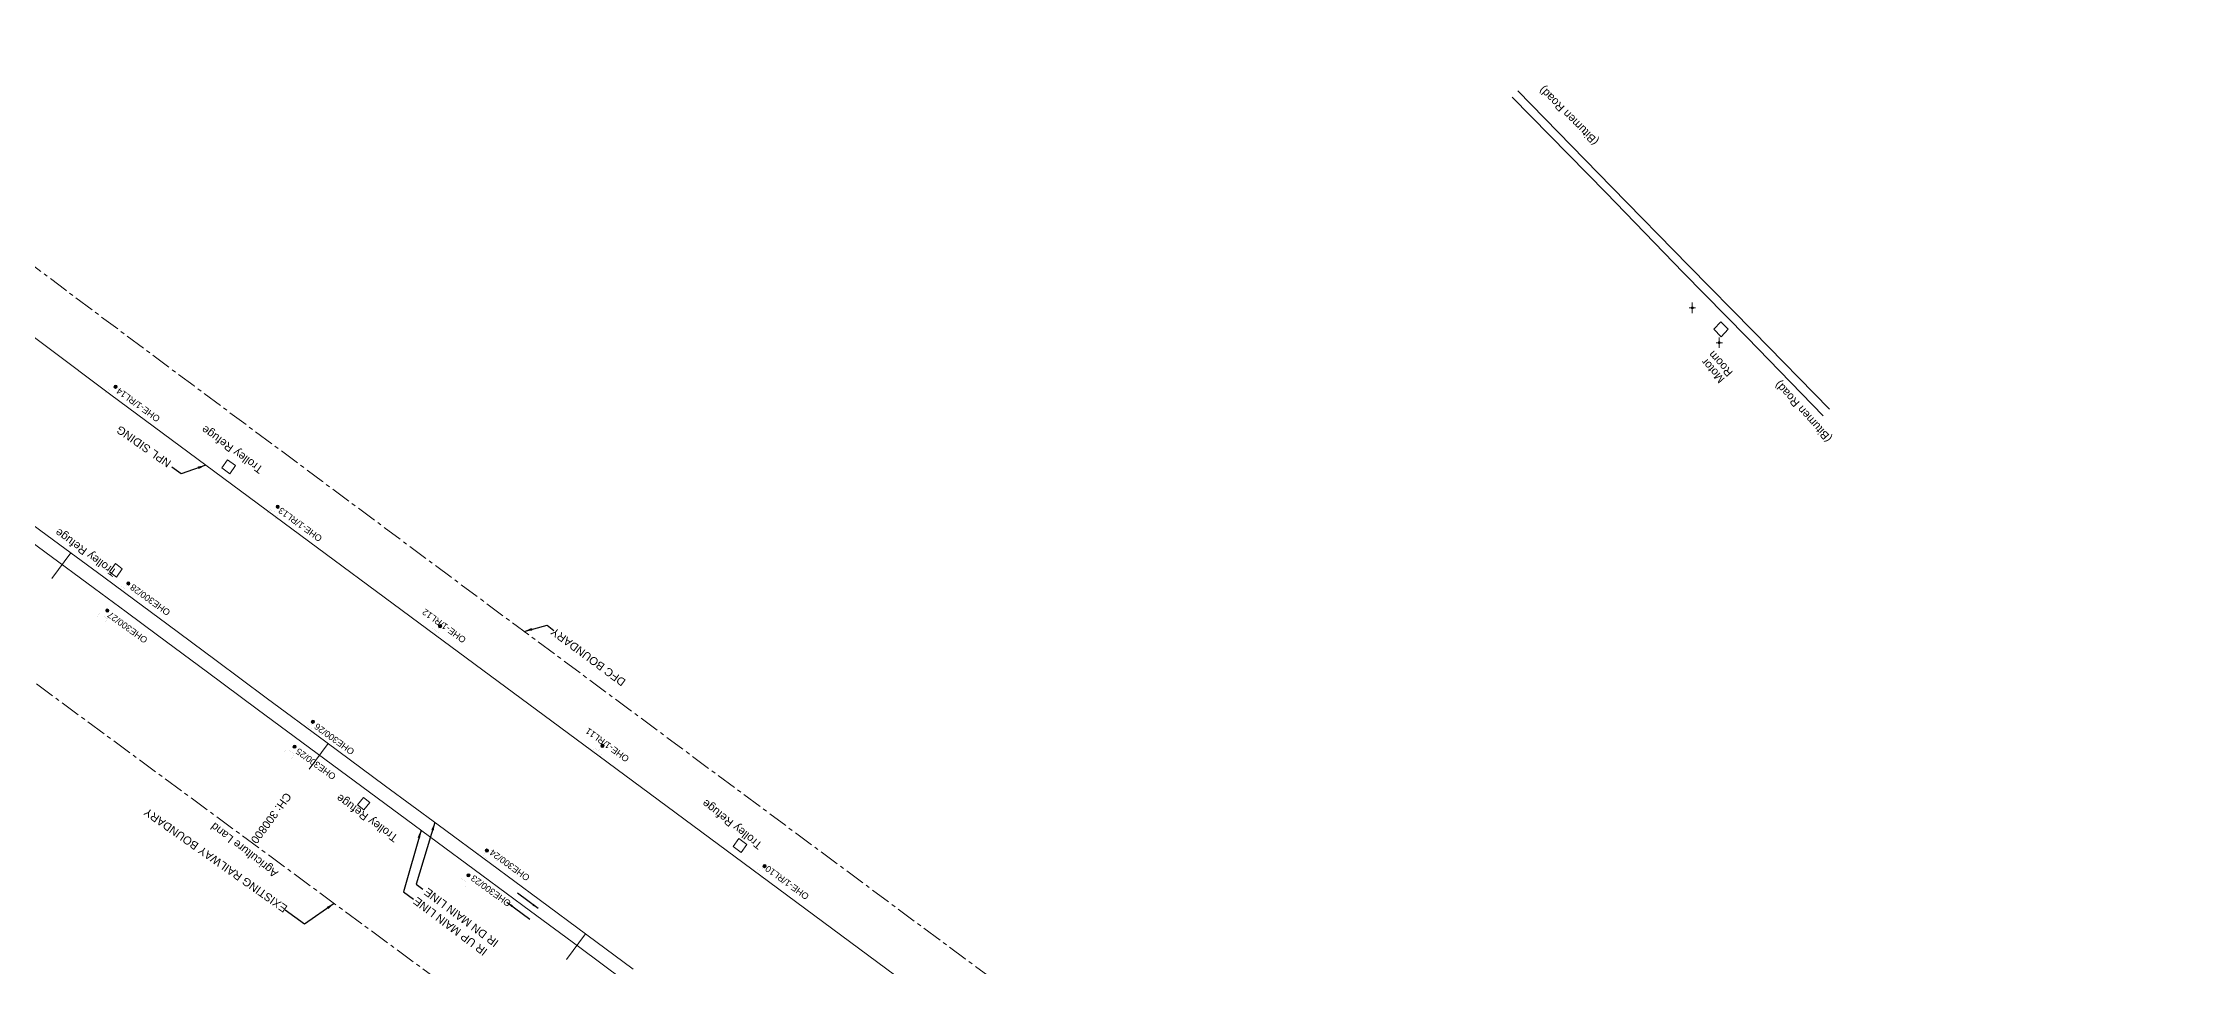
# Model space of a CAD drawing. Header units: metres. Extents: x 628572 to 650094, y 3375792 to 3391117.
# Drawn here: x 644070 to 644736, y 3380211 to 3380499 of the extents above; entities that cross this region are included whole.
import ezdxf
from ezdxf.enums import TextEntityAlignment as Align

# ---------------------------------------------------------------- set-up
doc = ezdxf.new("R2010")
doc.units = ezdxf.units.M
doc.header["$MEASUREMENT"] = 0
doc.linetypes.add('CENTER', pattern=[2, 1.25, -0.25, 0.25, -0.25])
for name, color, linetype, lineweight in [('Bore', 8, 'Continuous', 0), ('Commercial Building Pucca', 251, 'Continuous', 0), ('DFCC BOUNDARY', 6, 'CENTER', 0), ('Existing Chainage', 7, 'Continuous', 0), ('Existing IR Track', 143, 'Continuous', 0), ('Existing Railway Boundary', 7, 'CENTER', 0), ('flow direction', 7, 'Continuous', 0), ('OHE MAST', 8, 'Continuous', 0), ('Side Details', 251, 'Continuous', 0), ('Subroad Edge', 34, 'Continuous', 0), ('Text', 251, 'Continuous', 0), ('Trolley Stand', 251, 'Continuous', 0)]:
    doc.layers.add(name, color=color, linetype=linetype, lineweight=lineweight)
doc.styles.get("Standard").update_dxf_attribs({"font": 'arial.ttf'})
doc.styles.add('Style-Arial', font='arial.ttf')
doc.styles.add('Text', font='arial.ttf', dxfattribs={"height": 2})
doc.dimstyles.new('ISO-25', dxfattribs={"dimtxt": 2.5, "dimasz": 2.5, "dimexe": 1.25, "dimexo": 0.625, "dimtad": 1, "dimtxsty": 'Standard', "dimcen": 2.5, "dimadec": 0, "dimazin": 0, "dimtfac": 1, "dimtmove": 0, "dimatfit": 3, "dimfxl": 1, "dimarcsym": 0})

# ---------------------------------------------------------------- blocks, each defined once
blk = doc.blocks.new('BORE')
at = {"ltscale": 0.5}
for q in [(-0.99, 0), (0, 1.64), (0.99, 0), (0, -1.64)]:
    blk.add_line((0, 0), q, dxfattribs=at)
blk.add_circle((0, 0), 0.328, dxfattribs=at)
blk = doc.blocks.new('OHE MAST')
h = blk.add_hatch(color=256)
edge = h.paths.add_edge_path()
edge.add_arc((0, 0), 0.514, 0, 360)
at = {"const_width": 0.01, "flags": 128}
for points in [[(1.5, 3.5), (1.5, 2), (-1.5, 2), (-1.5, 3.5)], [(0, 2), (0, 0)]]:
    blk.add_lwpolyline(points, dxfattribs=at)
blk.add_circle((0, 0), 0.514)

msp = doc.modelspace()

# ---------------------------------------------------------------- linework, layer by layer
at = {"layer": 'Commercial Building Pucca', "linetype": 'Continuous', "flags": 128}
msp.add_lwpolyline([(644594.6406, 3380411.7854), (644592.4587, 3380409.4772), (644594.8333, 3380407.127), (644597.0157, 3380409.4358), (644594.6406, 3380411.7854)], close=True, dxfattribs=at)
at = {"layer": 'DFCC BOUNDARY', "ltscale": 5, "flags": 128}
msp.add_lwpolyline([(644839.659, 3379853.9203), (644799.5441, 3379883.7664), (644759.067, 3379913.46), (644719.0126, 3379943.3882), (644639.0378, 3380003.3297), (644599.0819, 3380033.3284), (644479.0036, 3380123.1209), (644438.8282, 3380153.1361), (644398.771, 3380183.0605), (644358.6681, 3380212.8501), (644198.015, 3380332.0525), (644157.8811, 3380361.8733), (644117.7416, 3380391.7282), (644077.6627, 3380421.6234), (644038.4538, 3380451.287), (644001.034, 3380484.6868), (644003.2264, 3380487.6601)], dxfattribs=at)
at = {"layer": 'Existing Chainage', "color": 7, "linetype": 'Continuous', "lineweight": 13, "flags": 128}
for points in [[(644073.2808, 3380331.5863), (644079.2254, 3380339.6276)], [(644153.6453, 3380272.082), (644159.593, 3380280.121)], [(644234.0728, 3380212.6506), (644240.0178, 3380220.6916)]]:
    msp.add_lwpolyline(points, dxfattribs=at)
at = {"layer": 'Existing IR Track', "flags": 128}
for points in [[(644471.4398, 3380108.5115), (644465.8082, 3380112.6899), (644422.1332, 3380144.4348), (644379.6144, 3380175.9172), (644342.1183, 3380203.727), (644294.7635, 3380238.7425), (644244.2811, 3380276.1244), (644193.1884, 3380313.9177), (644143.0838, 3380350.9455), (644091.7518, 3380388.9375), (644051.8935, 3380418.8252)], [(644252.1791, 3380206.0444), (644237.7825, 3380216.7101), (644222.8218, 3380227.7721), (644207.6581, 3380238.9841), (644191.3148, 3380251.0598), (644156.2072, 3380277.0025), (644137.5029, 3380290.8253), (644121.9149, 3380302.382), (644106.3605, 3380313.9139), (644096.5014, 3380321.2019), (644086.6781, 3380328.4635), (644071.1083, 3380339.9331), (644055.1349, 3380351.7006)], [(644254.8695, 3380209.668), (644240.384, 3380220.4208), (644225.5208, 3380231.4096), (644210.3183, 3380242.6491), (644194.0056, 3380254.6895), (644177.5609, 3380266.8273), (644158.9007, 3380280.6332), (644140.3095, 3380294.3881), (644124.6227, 3380306.0292), (644109.1906, 3380317.4814), (644099.2105, 3380324.8563), (644089.5091, 3380332.0251), (644073.8337, 3380343.6135), (644058.751, 3380354.7636)]]:
    msp.add_lwpolyline(points, dxfattribs=at)
at = {"layer": 'Existing Railway Boundary', "ltscale": 5, "flags": 128}
msp.add_lwpolyline([(631983.38, 3389039.032), (631997.7807, 3389029.4226), (631998.0481, 3389028.4172), (632017.689, 3389013.381), (632054.7643, 3388986.9088), (632106.6339, 3388955.856), (632154.9467, 3388925.0992), (632230.8669, 3388875.9972), (632261.2753, 3388857.0709), (632290.5359, 3388840.2738), (632385.6616, 3388776.6365), (632400.5735, 3388766.5357), (632397.5375, 3388762.1235), (632395.5364, 3388759.1088), (632389.2973, 3388750.367), (632386.7075, 3388746.9674), (632380.0799, 3388739.4039), (632361.8258, 3388715.063), (632365.1364, 3388712.5802), (632373.8273, 3388706.8724), (632388.4278, 3388697.2834), (632403.5607, 3388687.3436), (632418.7904, 3388677.3402), (632434.5002, 3388667.0345), (632450.2517, 3388656.7014), (632466.7864, 3388645.8571), (632483.3195, 3388635.0137), (632501.7611, 3388622.9148), (632520.2525, 3388610.7831), (632536.8197, 3388599.9238), (632553.3588, 3388589.0829), (632565.8495, 3388580.885), (632578.4671, 3388572.604), (632596.9196, 3388560.5289), (632615.4939, 3388548.3741), (632635.6038, 3388535.295), (632652.8405, 3388523.9973), (632669.9946, 3388512.743), (632686.4084, 3388501.9869), (632696.8068, 3388495.1588), (632732.8678, 3388550.0585), (632815.552, 3388494.313), (632865.8266, 3388462.6693), (632954.7858, 3388408.1832), (633025.1519, 3388369.9037), (633056.7277, 3388353.8904), (633065.1399, 3388349.0145), (633088.5914, 3388328.9973), (633152.5885, 3388273.22), (633202.5468, 3388242.3953), (633264.4413, 3388204.6969), (633318.529, 3388171.7998), (633353.1394, 3388148.7029), (633406.9301, 3388112.3266), (633420.502, 3388103.4378), (633436.8123, 3388092.7008), (633466.2362, 3388073.356), (633479.8402, 3388064.4269), (633497.3225, 3388052.9837), (633514.7073, 3388041.6043), (633531.7969, 3388030.3277), (633546.129, 3388020.9518), (633562.4852, 3388010.2117), (633576.5949, 3388000.9466), (633594.4174, 3387989.2137), (633606.8568, 3387981.0241), (633607.7091, 3387982.3188), (633610.8424, 3387980.256), (633626.8506, 3387969.7582), (633642.9494, 3387959.201), (633660.1619, 3387947.8844), (633677.4438, 3387936.5221), (633693.0899, 3387926.2037), (633708.7685, 3387915.8637), (633726.0343, 3387904.4973), (633743.3468, 3387893.1002), (633758.2779, 3387883.3197), (633773.1647, 3387873.5681), (633789.2894, 3387862.9617), (633805.4356, 3387852.3412), (633820.4764, 3387842.4668), (633835.4704, 3387832.6232), (633852.0416, 3387821.7432), (633886.4734, 3387799.1411), (633904.4207, 3387787.3621), (633919.3393, 3387777.5707), (633934.3023, 3387767.7502), (633949.6629, 3387757.6969), (633964.9235, 3387747.7091), (633980.0551, 3387737.7098), (633995.2041, 3387727.6988), (634012.3387, 3387716.4289), (634029.3333, 3387705.2512), (634045.5362, 3387694.5849), (634061.6293, 3387683.9862), (634078.9907, 3387672.5929), (634096.3149, 3387661.224), (634113.1506, 3387650.1721), (634130.0059, 3387639.1072), (634145.8823, 3387628.6414), (634161.8963, 3387618.085), (634177.8703, 3387607.6107), (634193.7633, 3387597.1895), (634209.9993, 3387586.506), (634226.097, 3387575.9134), (634243.1652, 3387564.6955), (634260.1615, 3387553.5249), (634275.6177, 3387543.3646), (634291.1318, 3387533.1662), (634296.8083, 3387529.4449), (634291.9143, 3387522.0113), (634301.9583, 3387515.4268), (634317.7028, 3387505.1053), (634344.1271, 3387487.7818), (634370.6963, 3387470.3636), (634386.1901, 3387460.3813), (634401.9429, 3387450.229), (634426.4972, 3387434.0857), (634451.3792, 3387417.727), (634475.9114, 3387401.5928), (634500.3759, 3387385.5031), (634523.6732, 3387370.1555), (634547.0997, 3387354.7227), (634564.8006, 3387343.068), (634582.571, 3387331.3674), (634601.3879, 3387318.9723), (634620.2858, 3387306.5238), (634639.3106, 3387294.0156), (634658.1243, 3387281.6461), (634679.4814, 3387267.2836), (634702.026, 3387254.0413), (634712.9167, 3387246.4104), (634726.0042, 3387238.4627), (634737.8854, 3387230.0656), (634750.9438, 3387221.7267), (634764.9008, 3387212.4131), (634775.612, 3387204.6159), (634789.3703, 3387195.959), (634801.4607, 3387188.869), (634814.7172, 3387180.8194), (634815.4987, 3387180.2694), (634827.9598, 3387171.3498), (634840.5994, 3387164.128), (634854.2176, 3387155.5292), (634871.8787, 3387143.9515), (634877.6173, 3387139.7695), (634887.5373, 3387132.4757), (634902.4262, 3387121.5277), (634921.3448, 3387107.4791), (634940.6674, 3387093.1306), (634962.2421, 3387077.0753), (634984.1126, 3387060.8), (635000.5185, 3387048.6195), (635017.0238, 3387036.3652), (635035.7455, 3387022.426), (635054.4369, 3387008.5092), (635082.1937, 3386987.9155), (635109.8573, 3386967.3911), (635134.2436, 3386949.2611), (635158.5309, 3386931.2047), (635180.7563, 3386914.7058), (635202.7867, 3386898.3516), (635206.1213, 3386895.8016), (635211.1242, 3386892.0437), (635230.1367, 3386877.9281), (635249.207, 3386863.7701), (635270.9723, 3386847.61), (635292.819, 3386831.3895), (635313.1117, 3386816.3456), (635333.3618, 3386801.3334), (635352.372, 3386787.2182), (635371.5331, 3386772.9909), (635390.4616, 3386758.9197), (635409.8226, 3386744.527), (635427.2062, 3386731.6093), (635445.0434, 3386718.3546), (635461.6171, 3386706.0794), (635478.4695, 3386693.5976), (635493.4196, 3386682.4884), (635508.6023, 3386671.2062), (635518.0063, 3386664.2196), (635527.5618, 3386657.1206), (635543.461, 3386645.2907), (635559.7145, 3386633.1978), (635591.676, 3386610.2688), (635606.0755, 3386599.5015), (635620.6466, 3386588.6057), (635636.5434, 3386576.7606), (635652.3995, 3386564.9458), (635668.2493, 3386553.1365), (635683.9787, 3386541.4169), (635700.2614, 3386528.9886), (635716.7419, 3386516.4094), (635732.9183, 3386504.3569), (635749.0007, 3386492.3748), (635764.9276, 3386480.5277), (635780.91, 3386468.6394), (635796.8963, 3386456.7694), (635812.8908, 3386444.8934), (635829.3631, 3386432.6938), (635845.7912, 3386420.527), (635861.6814, 3386408.7334), (635877.6317, 3386396.8953), (635893.2055, 3386385.3425), (635908.8769, 3386373.7174), (635925.058, 3386361.6972), (635941.2668, 3386349.6564), (635956.6865, 3386338.1889), (635972.0823, 3386326.7391), (635987.7899, 3386315.0493), (636003.5308, 3386303.3347), (636019.0977, 3386291.765), (636034.6476, 3386280.2079), (636050.7681, 3386268.2256), (636066.8961, 3386256.2378), (636083.1084, 3386244.1987), (636099.3561, 3386232.1333), (636114.134, 3386221.1471), (636147.8198, 3386196.1265), (636166.7058, 3386182.1085), (636182.4635, 3386170.4111), (636198.2037, 3386158.7268), (636214.3364, 3386146.7471), (636230.3919, 3386134.8247), (636230.9614, 3386134.4025), (636228.154, 3386130.995), (636300.9317, 3386076.4069), (636382.1931, 3386014.4435), (636463.0816, 3385952.0584), (636544.2755, 3385889.3268), (636568.8921, 3385871.1182), (636613.4471, 3385839.7025), (636628.0709, 3385853.6506), (636650.5128, 3385835.4717), (636693.9069, 3385800.1065), (636686.7095, 3385790.4003), (636696.0629, 3385782.3378), (636710.473, 3385769.9165), (636766.0138, 3385726.4206), (636849.4668, 3385668.9836), (636931.64, 3385608.8479), (637013.8419, 3385548.1951), (637096.6082, 3385488.6336), (637121.9489, 3385470.2058), (637176.9181, 3385426.1737), (637258.1753, 3385363.4078), (637340.1494, 3385301.7514), (637422.2947, 3385241.0852), (637447.0788, 3385223.2045), (637528.2227, 3385160.8768), (637610.9552, 3385100.7612), (637694.8717, 3385041.953), (637753.3499, 3385002.2846), (637771.5944, 3384989.982), (637771.5944, 3384979.4924), (637852.0915, 3384922.0343), (637935.0162, 3384862.0714), (637993.4351, 3384821.4573), (638019.0158, 3384803.2052), (638102.4107, 3384745.0584), (638178.9785, 3384688.3398), (638237.6603, 3384636.8079), (638344.701, 3384557.2221), (638427.4112, 3384496.8586), (638508.4228, 3384435.5926), (638565.3238, 3384391.9743), (638589.782, 3384373.2765), (638631.8324, 3384337.8543), (638619.2503, 3384320.7689), (638700.6253, 3384258.2275), (638758.2306, 3384210.1286), (638748.4263, 3384194.4881), (638832.9819, 3384135.241), (638898.2751, 3384089.8354), (638910.685, 3384104.7359), (638994.0238, 3384045.8483), (639077.2216, 3383986.384), (639102.1383, 3383968.0886), (639159.8745, 3383926.5901), (639184.8741, 3383908.5552), (639242.6613, 3383867.4991), (639268.1519, 3383849.1332), (639327.9549, 3383811.5106), (639354.2186, 3383795.0507), (639414.5653, 3383756.9689), (639440.0428, 3383739.3736), (639498.3493, 3383699.1058), (639523.8465, 3383681.6785), (639574.9736, 3383646.7331), (639583.1624, 3383652.0276), (639689.1575, 3383571.5368), (639770.3529, 3383510.1038), (639826.8338, 3383467.0843), (639851.6063, 3383448.3401), (639907.8381, 3383405.1303), (639928.7552, 3383389.2727), (639932.4136, 3383385.8226), (639987.4639, 3383341.8457), (640012.7135, 3383323.0928), (640093.1273, 3383262.0565), (640171.8725, 3383196.1592), (640228.3322, 3383153.381), (640311.5957, 3383095.2106), (640394.8641, 3383036.2274), (640477.4145, 3382977.0386), (640559.1827, 3382915.4685), (640665.4567, 3382835.3045), (640720.6935, 3382789.5682), (640744.1896, 3382769.9043), (640801.5333, 3382727.7921), (640884.497, 3382668.355), (640967.4181, 3382609.4811), (641049.3321, 3382547.9775), (641130.842, 3382487.0083), (641212.6929, 3382426.3203), (641295.2397, 3382366.2732), (641377.1032, 3382305.6407), (641458.6913, 3382244.4694), (641539.788, 3382182.3426), (641622.1383, 3382122.0097), (641702.364, 3382062.6427), (641784.5528, 3382001.6936), (641867.0132, 3381941.5198), (641973.939, 3381862.1361), (642047.1447, 3381806.5386), (642111.3474, 3381756.247), (642135.5451, 3381737.1522), (642191.6481, 3381692.8805), (642216.3665, 3381674.0919), (642297.8377, 3381612.4104), (642380.4062, 3381552.4772), (642463.3246, 3381492.4122), (642545.7114, 3381431.7783), (642627.5896, 3381371.9523), (642710.042, 3381311.7191), (642794.2249, 3381254.3826), (642875.8129, 3381193.2771), (642956.3456, 3381130.3141), (643036.4583, 3381067.3443), (643117.185, 3381004.8095), (643172.4593, 3380960.8682), (643197.158, 3380942.1115), (643255.3116, 3380901.5691), (643282.0179, 3380885.9855), (643340.0019, 3380844.3971), (643414.9945, 3380785.1482), (643451.8986, 3380756.7808), (643532.8037, 3380694.4612), (643535.2972, 3380692.6635), (643551.2784, 3380680.8194), (643567.3357, 3380668.919), (643583.0638, 3380657.2952), (643598.7082, 3380645.7333), (643614.3081, 3380634.1892), (643630.1523, 3380622.4653), (643650.0814, 3380608.0318), (643669.585, 3380593.9065), (643682.7179, 3380584.1884), (643695.5222, 3380574.7117), (643709.3225, 3380564.4893), (643722.9637, 3380554.3847), (643737.887, 3380543.3483), (643752.8235, 3380532.3022), (643768.2592, 3380520.8389), (643783.7331, 3380509.3472), (643799.7855, 3380497.4973), (643815.9413, 3380485.5714), (643832.7782, 3380473.1288), (643849.7289, 3380460.6021), (643866.059, 3380448.5159), (643882.3496, 3380436.4589), (643898.3816, 3380424.7148), (643914.2305, 3380413.1048), (643929.3278, 3380401.9147), (643944.4267, 3380390.7231), (643959.7518, 3380379.1349), (643975.3902, 3380367.3097), (643987.907, 3380358.1055), (644000.1603, 3380349.0958), (644017.4569, 3380336.3184), (644034.4669, 3380323.7528), (644046.4455, 3380314.9727), (644249.4258, 3380165.3983), (644621.007, 3379887.6965), (644676.9944, 3379845.4482), (644702.8645, 3379825.9912), (644738.6024, 3379799.4801), (644742.2817, 3379796.7418), (644771.2557, 3379773.8192), (644804.6479, 3379750.2058), (644834.554, 3379728.6172), (644848.5372, 3379718.5093), (644863.2911, 3379707.9396), (644878.1999, 3379697.2589), (644893.8111, 3379686.127), (644909.381, 3379675.0245), (644918.4816, 3379668.5863), (644935.1691, 3379656.7791), (644907.7997, 3379620.3367), (644936.8456, 3379598.666), (644961.4527, 3379618.4234), (645145.9779, 3379481.4776), (645154.4712, 3379493.1591), (645276.7247, 3379402.534), (645270.2115, 3379393.7381), (645468.3754, 3379252.8811), (645478.6859, 3379267.1096), (645498.5589, 3379252.3702), (645510.5872, 3379243.9988), (645510.5872, 3379243.9988), (645531.3517, 3379228.922), (645544.8911, 3379218.91), (645549.0311, 3379215.8257)], dxfattribs=at)
at = {"layer": 'Subroad Edge', "linetype": 'Continuous', "flags": 128}
for points in [[(644529.4738, 3380481.8885), (644558.8731, 3380452.0551), (644582.9426, 3380427.1406), (644602.8669, 3380406.9041), (644626.6856, 3380382.437)], [(644531.2348, 3380483.8861), (644560.5798, 3380453.7849), (644584.6479, 3380429.2473), (644604.7653, 3380408.8801), (644628.6245, 3380384.4638)]]:
    msp.add_lwpolyline(points, dxfattribs=at)
at = {"layer": 'Trolley Stand', "linetype": 'Continuous', "flags": 128}
for points in [[(644130.7099, 3380366.8563), (644128.9089, 3380364.3329), (644126.4, 3380366.1381), (644128.201, 3380368.6614), (644130.7099, 3380366.8563)], [(644091.3588, 3380333.738), (644093.166, 3380336.2779), (644095.3089, 3380334.6093), (644093.4939, 3380332.0584), (644091.3588, 3380333.738)], [(644172.6316, 3380261.6454), (644170.7416, 3380259.3635), (644168.7834, 3380260.9601), (644170.6734, 3380263.242), (644172.6316, 3380261.6454)], [(644290.3682, 3380248.6066), (644288.5997, 3380246.0715), (644286.1504, 3380247.9231), (644287.919, 3380250.4582), (644290.3682, 3380248.6066)]]:
    msp.add_lwpolyline(points, close=True, dxfattribs=at)

# ---------------------------------------------------------------- block references
at = {"layer": 'Bore', "linetype": 'Continuous'}
for p in [(644585.772, 3380416.137), (644594.168, 3380405.24)]:
    msp.add_blockref('BORE', p, dxfattribs=at)
at = {"layer": 'OHE MAST', "color": 2, "rotation": 143.3908318566117}
for p in [(644093.199, 3380391.5), (644143.857, 3380354.022), (644097.209, 3380330.105), (644090.641, 3380321.617), (644194.61, 3380316.698), (644154.87, 3380286.877), (644149.154, 3380279.113), (644245.316, 3380279.346), (644209.232, 3380246.69), (644203.433, 3380238.95), (644295.938, 3380241.815)]:
    msp.add_blockref('OHE MAST', p, dxfattribs=at)

# ---------------------------------------------------------------- texts
at = {"layer": 'DFCC BOUNDARY', "linetype": 'Continuous', "ltscale": 5}
msp.add_text('DFC BOUNDARY', height=2.5, rotation=143.5, dxfattribs=at).set_placement((644229.6207, 3380315.4375), align=Align.MIDDLE_RIGHT)
at = {"layer": 'Existing Chainage', "color": 7, "lineweight": 0, "insert": (644147.3627, 3380264.2909), "char_height": 2.5, "attachment_point": 4, "rotation": 233.5038084, "line_spacing_factor": 0.6, "style": 'Style-Arial'}
msp.add_mtext('CH: 300800', dxfattribs=at)
at = {"layer": 'Existing IR Track', "color": 7, "lineweight": 0}
for s, p in [('IR UP MAIN LINE', (644186.6967, 3380231.3594)), ('IR DN MAIN LINE', (644190.0431, 3380234.1878))]:
    msp.add_text(s, height=2.5, rotation=143, dxfattribs=at).set_placement(p, align=Align.MIDDLE_RIGHT)
at = {"layer": 'Existing IR Track', "color": 7, "insert": (644093.1606, 3380377.4804), "char_height": 2.5, "width": 19.60208, "attachment_point": 3, "rotation": 145, "style": 'Text'}
msp.add_mtext('NPL SIDING', dxfattribs=at)
at = {"layer": 'Existing Railway Boundary', "linetype": 'Continuous', "ltscale": 5}
msp.add_text('EXISTING RAILWAY BOUNDARY', height=2.5, rotation=144.877675, dxfattribs=at).set_placement((644103.1988, 3380260.1235), align=Align.RIGHT)
at = {"layer": 'OHE MAST'}
for s, p in [('OHE-1/RL14', (644094.4022, 3380391.332)), ('OHE-1/RL13', (644145.0242, 3380353.9681)), ('OHE300/28', (644098.7201, 3380330.047)), ('OHE300/27', (644091.6219, 3380321.4188)), ('OHE-1/RL12', (644189.9638, 3380322.3187)), ('OHE300/26', (644156.2303, 3380286.5816)), ('OHE-1/RL11', (644240.9294, 3380285.1611)), ('OHE300/25', (644150.4437, 3380278.8174)), ('OHE300/24', (644211.0162, 3380247.208)), ('OHE300/23', (644205.1666, 3380239.1927)), ('OHE-1/RL10', (644297.1113, 3380242.1789))]:
    msp.add_text(s, height=2, rotation=144, dxfattribs=at).set_placement(p, align=Align.RIGHT)
at = {"layer": 'Side Details'}
msp.add_text('Agriculture Land', height=2.5, rotation=142.1233401, dxfattribs=at).set_placement((644144.2182, 3380239.993))
at = {"layer": 'Subroad Edge', "linetype": 'Continuous', "style": 'Text'}
for rotation, p in [(135.0203978, (644556.6351, 3380468.31)), (132.2154156, (644629.5085, 3380375.4923))]:
    msp.add_text('(Bitumen Road)', height=2.5, rotation=rotation, dxfattribs=at).set_placement(p)
at = {"layer": 'Text', "style": 'Text'}
for s, rotation, p in [('Motor', 131.7028152, (644596.0697, 3380393.9756)), ('Room', 131.7028152, (644598.6082, 3380396.0275)), ('Trolley Refuge', 144.1114376, (644139.5581, 3380366.2158)), ('Trolley Refuge', 144.1114376, (644093.8397, 3380334.0559)), ('Trolley Refuge', 144.1114376, (644181.681, 3380251.1401)), ('Trolley Refuge', 141.9195923, (644295.4944, 3380248.8055))]:
    msp.add_text(s, height=2.5, rotation=rotation, dxfattribs=at).set_placement(p)

# ---------------------------------------------------------------- leaders
at = {"layer": 'DFCC BOUNDARY', "linetype": 'Continuous', "lineweight": 0, "ltscale": 5}
msp.add_leader([(644220.8525, 3380315.1074), (644228.0163, 3380317.0954), (644230.112, 3380315.418)], dimstyle='ISO-25', override={"dimtxt": 3, "dimtad": 0, "dimdec": 3, "dimzin": 2, "dimtdec": 3}, dxfattribs=at)
at = {"layer": 'Existing IR Track', "color": 7}
msp.add_leader([(644121.3797, 3380367.0092), (644113.7517, 3380364.2665), (644110.757, 3380366.4054)], dimstyle='ISO-25', override={"dimtxt": 3, "dimasz": 2.5, "dimgap": 0.625, "dimtad": 0, "dimdec": 3, "dimzin": 2, "dimtdec": 3}, dxfattribs=at)
at = {"layer": 'Existing IR Track', "color": 7, "lineweight": 0}
for points in [[(644188.6308, 3380253.0431), (644183.1632, 3380233.8116), (644186.3177, 3380231.479)], [(644192.9592, 3380255.4619), (644187.1459, 3380236.1877), (644189.1904, 3380234.6759)]]:
    msp.add_leader(points, dimstyle='ISO-25', override={"dimtxt": 3, "dimtad": 0}, dxfattribs=at)
at = {"layer": 'Existing Railway Boundary', "linetype": 'Continuous', "ltscale": 5}
msp.add_leader([(644161.4942, 3380230.1943), (644152.2186, 3380223.7487), (644146.2291, 3380228.0264)], dimstyle='ISO-25', override={"dimtxt": 3, "dimasz": 2.5, "dimgap": 0.625, "dimtad": 0, "dimdec": 3, "dimzin": 2, "dimtdec": 3}, dxfattribs=at)
at = {"layer": 'flow direction', "lineweight": 0}
for points in [[(644225.2494, 3380228.5966), (644218.7445, 3380233.4004)], [(644215.4839, 3380230.5318), (644222.6513, 3380225.2364)]]:
    msp.add_leader(points, dimstyle='ISO-25', override={"dimtxt": 0.5, "dimasz": 2, "dimtad": 0}, dxfattribs=at)

doc.saveas('drawing.dxf')
